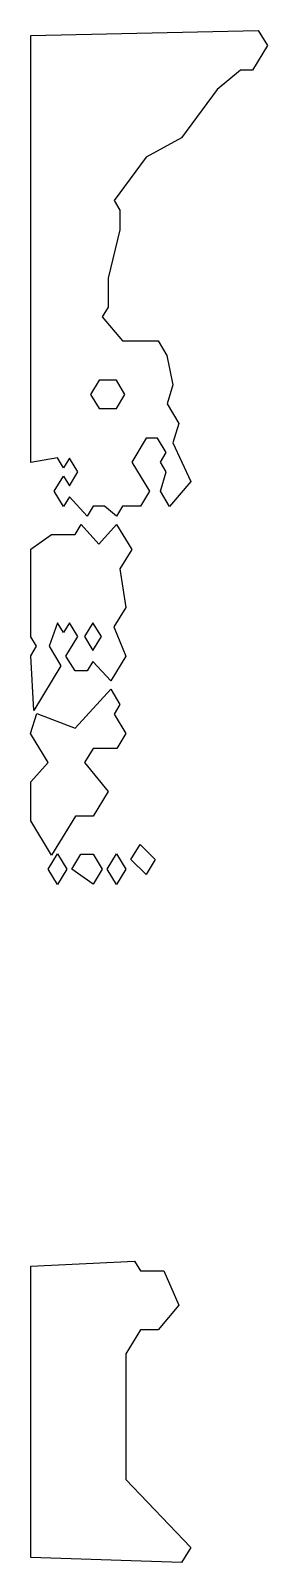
# Model space of a CAD drawing. Header units: millimetres. Extents: x 0 to 4712, y 0 to 600.
# Drawn here: x 4645 to 4711.9, y 0 to 432.8 of the extents above.
import ezdxf

# ---------------------------------------------------------------- set-up
doc = ezdxf.new("R2010")
doc.units = ezdxf.units.MM
doc.layers.add('M', color=7, linetype='Continuous')

msp = doc.modelspace()

# ---------------------------------------------------------------- linework, layer by layer
at = {"layer": 'M'}
for points in [[(4654.28, 298.36), (4651.67, 302.66), (4654.28, 306.96), (4655.95, 304.22), (4658.33, 308.14), (4655.95, 312.05), (4654.28, 309.31), (4652.57, 312.13), (4645.02, 310.76), (4645.02, 431.45), (4709.34, 432.82), (4711.9, 428.61), (4707.67, 421.67), (4704.32, 421.67), (4697.69, 416.22), (4687.68, 402.52), (4677.68, 397.05), (4668.57, 384.8), (4670.22, 382.09), (4670.22, 376.58), (4666.88, 362.89), (4666.88, 354.66), (4665.24, 351.96), (4671, 345.2), (4681.01, 345.2), (4683.54, 341.03), (4685.22, 332.78), (4683.56, 327.32), (4686.89, 321.84), (4685.22, 316.36), (4690.23, 305.38), (4684.27, 298.38), (4681.67, 302.65), (4683.34, 308.12), (4681.67, 310.88), (4683.33, 313.61), (4680.89, 317.62), (4677.67, 317.62), (4673.57, 310.88), (4678.57, 302.66), (4676.01, 298.45), (4671.01, 298.45), (4669.31, 295.67), (4665.91, 298.45), (4662.67, 298.45), (4660.97, 295.65), (4655.97, 301.13), (4654.28, 298.36)], [(4669.23, 326.04), (4671.67, 330.04), (4669.23, 334.05), (4664.34, 334.05), (4661.9, 330.04), (4664.34, 326.04), (4669.23, 326.04)], [(4645.02, 286.28), (4650.92, 290.44), (4657.56, 290.44), (4659.27, 293.24), (4664.28, 287.75), (4669.3, 293.24), (4673.57, 286.23), (4670.22, 280.74), (4671.89, 269.78), (4668.56, 264.32), (4671.89, 256.1), (4667.63, 249.1), (4662.63, 254.58), (4661.01, 251.91), (4657.56, 251.91), (4655, 256.11), (4658.33, 261.59), (4655.95, 265.5), (4654.28, 262.77), (4652.64, 265.47), (4650.23, 258.86), (4653.57, 253.38), (4645.87, 240.73), (4645.02, 256.14), (4646.67, 258.85), (4645.02, 261.56), (4645.02, 286.28)], [(4662.62, 265.5), (4660.23, 261.59), (4662.62, 257.68), (4665, 261.59), (4662.62, 265.5)], [(4646.72, 239.82), (4657.59, 235.7), (4667.63, 246.7), (4670.23, 242.42), (4668.57, 239.69), (4671.9, 234.21), (4669.34, 230), (4662.67, 230), (4660.24, 226), (4666.91, 217.79), (4662.67, 210.84), (4657.67, 210.84), (4650.95, 199.79), (4645.02, 209.54), (4645.02, 220.56), (4649.99, 226.01), (4645.01, 234.2), (4646.72, 239.82)], [(4652.62, 191.58), (4650, 195.88), (4652.62, 200.18), (4655.23, 195.88), (4652.62, 191.58)], [(4662.67, 200.08), (4665.23, 195.88), (4662.65, 191.63), (4656.65, 195.85), (4659.23, 200.08), (4662.67, 200.08)], [(4671.9, 195.88), (4669.28, 191.58), (4666.67, 195.88), (4669.28, 200.18), (4671.9, 195.88)], [(4675.93, 202.88), (4680.24, 198.63), (4677.64, 194.35), (4673.32, 198.6), (4675.93, 202.88)], [(4676.01, 65.72), (4671.88, 58.94), (4671.88, 23.42), (4690.24, 4.22), (4687.67, 0), (4645.02, 1.37), (4645.02, 83.71), (4674.34, 85.09), (4676.01, 82.34), (4682.68, 82.34), (4686.9, 72.64), (4681, 65.72), (4676.01, 65.72)]]:
    msp.add_lwpolyline(points, close=True, dxfattribs=at)

doc.saveas('drawing.dxf')
